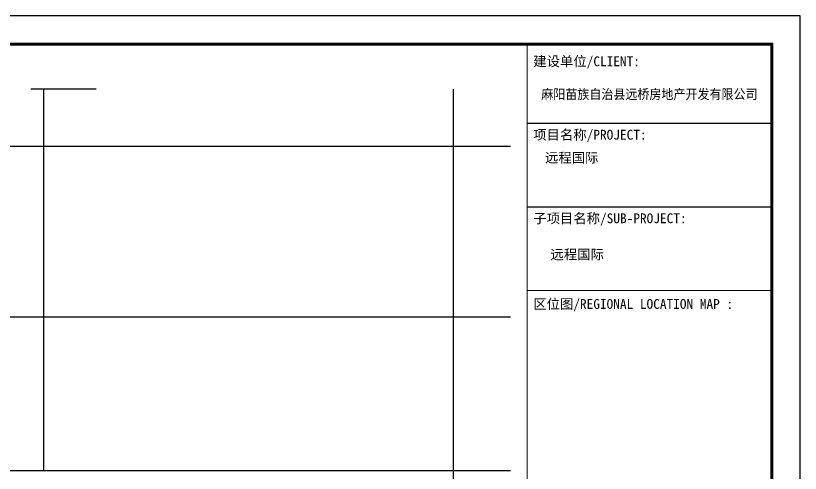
# Model space of a CAD drawing. Extents: x -737978 to 768813, y -372247 to 1140308.
# Drawn here: x 249886 to 263675, y -217253 to -209210 of the extents above; entities that cross this region are included whole.
import ezdxf

# ---------------------------------------------------------------- set-up
doc = ezdxf.new("R2010")
doc.units = 0
doc.header["$LTSCALE"] = 10
doc.header["$MEASUREMENT"] = 0
doc.linetypes.add('DOTE', pattern=[2.42, 2, -0.2, 0.02, -0.2])
doc.layers.get('0').update_dxf_attribs({"linetype": 'CONTINUOUS'})
for name, color, linetype in [('DOTE', 1, 'DOTE'), ('J-粉刷线', 8, 'CONTINUOUS'), ('PUB_TITLE', 4, 'CONTINUOUS')]:
    doc.layers.add(name, color=color, linetype=linetype)
doc.styles.add('-宋体', font='', dxfattribs={"width": 0.8})
doc.styles.get('-宋体').set_extended_font_data('SimSun')

# ---------------------------------------------------------------- blocks, each defined once
blk = doc.blocks.new('TQ1')
at = {"layer": 'PUB_TITLE'}
for p, q in [((-49855, -380355), (-43855, -380355)), ((-49855, -382405), (-43855, -382405))]:
    blk.add_line(p, q, dxfattribs=at)
at = {"layer": 'PUB_TITLE', "const_width": 20}
for points in [[(-49855, -378414), (-49855, -418455)], [(-49855, -384455), (-43855, -384455)]]:
    blk.add_lwpolyline(points, dxfattribs=at)
at = {"layer": 'PUB_TITLE', "style": '-宋体'}
for s, p in [('建设单位/CLIENT:', (-49705, -378955)), ('项目名称/PROJECT:', (-49705, -380755)), ('远程国际', (-49417, -381317)), ('子项目名称/SUB-PROJECT:', (-49705, -382805)), ('远程国际', (-49283, -383691)), ('区位图/REGIONAL LOCATION MAP :', (-49705, -384905))]:
    blk.add_text(s, height=240, dxfattribs=at).set_placement(p)
at = {"layer": 'PUB_TITLE', "style": '-宋体', "width": 0.9}
blk.add_text('麻阳苗族自治县远桥房地产开发有限公司', height=240, dxfattribs=at).set_placement((-49509, -379761))

msp = doc.modelspace()

# ---------------------------------------------------------------- linework, layer by layer
at = {"layer": 'DOTE'}
for p, q in [((250382, -217203.4), (250382, -210503.4)), ((257582, -221503.4), (257582, -210503.4)), ((237782, -211503.4), (258582, -211503.4)), ((237782, -214503.4), (258582, -214503.4)), ((237782, -217203.4), (258582, -217203.4))]:
    msp.add_line(p, q, dxfattribs=at)
at = {"layer": 'J-粉刷线'}
msp.add_lwpolyline([(251298.4, -210503.4), (250152.4, -210503.4)], dxfattribs=at)
at = {"layer": 'PUB_TITLE'}
msp.add_lwpolyline([(190124.9, -238909.7), (263674.9, -238909.7), (263674.9, -209209.7), (190124.9, -209209.7)], close=True, dxfattribs=at)
at = {"layer": 'PUB_TITLE', "const_width": 50}
msp.add_lwpolyline([(191374.9, -238409.7), (263174.9, -238409.7), (263174.9, -209709.7), (191374.9, -209709.7)], close=True, dxfattribs=at)

# ---------------------------------------------------------------- block references
at = {"xscale": 0.716753740501642, "yscale": 0.716753740501642, "zscale": 0.716753740501642}
msp.add_blockref('TQ1', (294607.9, 61519.6), dxfattribs=at)

doc.saveas('drawing.dxf')
